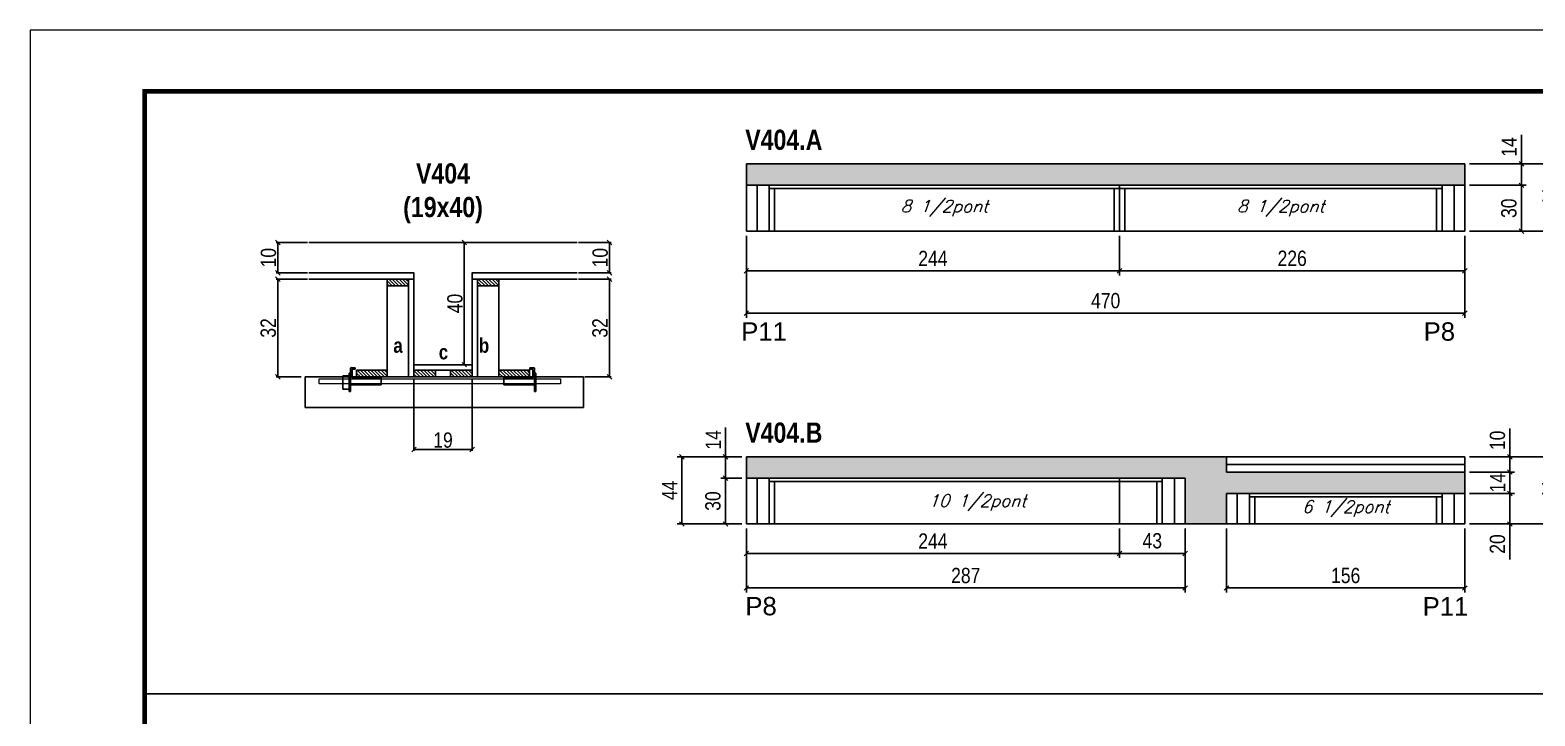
# Model space of a CAD drawing. Extents: x 3309 to 9590, y -2522 to 15424.
# Drawn here: x 4908 to 5892, y 11862 to 12311 of the extents above; entities that cross this region are included whole.
import ezdxf

# ---------------------------------------------------------------- set-up
doc = ezdxf.new("R2010")
doc.units = 0
doc.linetypes.add('DASHED', pattern=[0.75, 0.5, -0.25])
for name, color, linetype in [('5', 5, 'Continuous'), ('barrote', 251, 'Continuous'), ('COTA', 241, 'Continuous'), ('detalhes', 4, 'Continuous'), ('NOMENCLATURA', 7, 'Continuous'), ('Painéis', 200, 'Continuous'), ('presilha', 1, 'Continuous'), ('SARR_2.2x10', 60, 'Continuous'), ('SARR_2.2x7', 40, 'Continuous'), ('SARR_3.5x7', 81, 'Continuous'), ('texto', 7, 'Continuous')]:
    doc.layers.add(name, color=color, linetype=linetype)
for name, color, linetype, lineweight in [('CONCRETO', 251, 'Continuous', 25), ('Folhas', 255, 'Continuous', 9), ('SARRAFO DE PRESSAO', 251, 'DASHED', 9), ('SCO-___-LAJ', 2, 'Continuous', 0)]:
    doc.layers.add(name, color=color, linetype=linetype, lineweight=lineweight)
doc.styles.add('COTA TECNICA', font='techl___.ttf', dxfattribs={"height": 10})
doc.styles.add('COTA TECNICA 2X', font='techl___.ttf', dxfattribs={"height": 10})
doc.styles.add('Romans', font='romans.shx')
doc.styles.get("Standard").update_dxf_attribs({"font": 'arial.ttf'})
doc.styles.add('TECNICA', font='techb___.ttf', dxfattribs={"height": 10})
doc.dimstyles.new('PAINEL', dxfattribs={"dimtxt": 10, "dimasz": 3, "dimexe": 3, "dimexo": 3, "dimgap": 3, "dimtad": 1, "dimdec": 1, "dimzin": 12, "dimdsep": 46, "dimtxsty": 'COTA TECNICA', "dimblk1": 'OBLIQUE', "dimblk2": 'OBLIQUE', "dimsah": 1, "dimcen": 0.9, "dimclrd": 4, "dimclre": 4, "dimclrt": 240, "dimadec": 1, "dimazin": 3, "dimtfac": 1, "dimtdec": 1, "dimtmove": 0, "dimatfit": 3, "dimfxl": 1, "dimtolj": 1, "dimtzin": 12, "dimarcsym": 0})
doc.dimstyles.new('SECAO', dxfattribs={"dimscale": 0.333333, "dimtxt": 5, "dimasz": 9, "dimexe": 3, "dimexo": 3, "dimgap": 3, "dimtad": 1, "dimdec": 1, "dimlfac": 0.5, "dimzin": 12, "dimdsep": 46, "dimtxsty": 'COTA TECNICA 2X', "dimblk1": 'OBLIQUE', "dimblk2": 'OBLIQUE', "dimsah": 1, "dimcen": 0.9, "dimclrd": 4, "dimclre": 4, "dimclrt": 240, "dimadec": 1, "dimazin": 3, "dimtfac": 1, "dimtdec": 1, "dimtmove": 0, "dimatfit": 3, "dimfxl": 1, "dimtolj": 1, "dimtzin": 12, "dimarcsym": 0})
pattern_1 = [(135, (38394.4781, -111428.3292), (-1.122532015, -1.122532015), [])]

# ---------------------------------------------------------------- blocks, each defined once
blk = doc.blocks.new('9999999999')
at = {"layer": 'Folhas'}
blk.add_lwpolyline([(98138.98, 34190.21), (99623.98, 34190.21), (99623.98, 35240.21), (98138.98, 35240.21)], close=True, dxfattribs=at)
at = {"layer": 'Folhas', "color": 30, "const_width": 3}
blk.add_lwpolyline([(98213.98, 34230.21), (99583.98, 34230.21), (99583.98, 35200.21), (98213.98, 35200.21)], close=True, dxfattribs=at)
blk = doc.blocks.new('_Oblique')
at = {"color": 0, "linetype": 'ByBlock', "lineweight": -2}
blk.add_line((-0.5, -0.5), (0.5, 0.5), dxfattribs=at)
blk = doc.blocks.new('*D871')
at = {"layer": 'COTA', "color": 4, "lineweight": -2, "transparency": 16777216}
for p, q in [((5158.94, 12082.84), (5158.94, 12035.37)), ((5196.94, 12082.84), (5196.94, 12035.37)), ((5196.94, 12036.37), (5158.94, 12036.37))]:
    blk.add_line(p, q, dxfattribs=at)
at = {"layer": 'Defpoints', "color": 0, "transparency": 16777216}
for p in [(5158.94, 12083.84), (5196.94, 12083.84), (5158.94, 12036.37)]:
    blk.add_point(p, dxfattribs=at)
at = {"layer": 'COTA', "color": 4, "lineweight": -2, "transparency": 16777216, "xscale": 3, "yscale": 3, "zscale": 3, "rotation": 180}
blk.add_blockref('_Oblique', (5158.94, 12036.37), dxfattribs=at)
at = {"layer": 'COTA', "color": 4, "lineweight": -2, "transparency": 16777216, "xscale": 3, "yscale": 3, "zscale": 3}
blk.add_blockref('_Oblique', (5196.94, 12036.37), dxfattribs=at)
at = {"layer": 'COTA', "color": 240, "transparency": 16777216, "insert": (5177.94, 12042.46), "char_height": 10, "attachment_point": 5, "style": 'COTA TECNICA 2X'}
blk.add_mtext('\\A1;19', dxfattribs=at)
blk = doc.blocks.new('PRESILHA METÁLICA 1')
at = {"layer": 'presilha'}
for p, q in [((6, 15.5), (7.5, 15.5)), ((6, -2.5), (6, 15.5)), ((7.5, 10.6), (7.5, 19.9)), ((7.5, 15.5), (7.5, -2.5)), ((12, 21), (8.6, 21)), ((9, 11.6), (9, 18.9)), ((12, 19.5), (9.6, 19.5)), ((12, 21), (12, 19.5)), ((0, 13), (6, 13)), ((0, 13), (0, 0)), ((6, 0), (0, 0)), ((6, 13), (6, 0)), ((37.5, 4.1), (7.5, 4.1)), ((37.5, 11), (9.6, 11)), ((37.5, 11), (37.5, 4.1)), ((7.5, -2.5), (6, -2.5))]:
    blk.add_line(p, q, dxfattribs=at)
for centre, radius, start, end in [((8.6, 19.9), 1.14, 90, 180), ((9.6, 18.9), 0.57, 90, 180), ((9.6, 11.6), 0.57, 180, 270)]:
    blk.add_arc(centre, radius, start, end, dxfattribs=at)
blk = doc.blocks.new('PRESILHA METÁLICA 2')
at = {"layer": 'presilha'}
for p, q in [((-5.2, 23.5), (-5.2, 22)), ((-5.2, 23.5), (-1.9, 23.5)), ((-5.2, 22), (-2.8, 22)), ((-2.2, 14.1), (-2.2, 21.4)), ((0.8, 18), (-0.8, 18)), ((-0.8, 18), (-0.8, 0)), ((-0.8, 14.6), (-0.8, 22.4)), ((0.8, 0), (0.8, 18)), ((-30.8, 13.5), (-30.8, 6.6)), ((-30.8, 13.5), (-2.8, 13.5)), ((-30.8, 6.6), (-0.8, 6.6)), ((-0.8, 0), (0.8, 0))]:
    blk.add_line(p, q, dxfattribs=at)
for centre, radius, start, end in [((-2.8, 21.4), 0.57, 0, 90), ((-1.9, 22.4), 1.14, 0, 90), ((-2.8, 14.1), 0.57, 270, 0)]:
    blk.add_arc(centre, radius, start, end, dxfattribs=at)
blk = doc.blocks.new('*D872')
at = {"layer": 'COTA', "color": 4, "lineweight": -2, "transparency": 16777216}
for p, q in [((5089.24, 12147.84), (5068.89, 12147.84)), ((5069.89, 12147.84), (5069.89, 12083.84)), ((5085.13, 12083.84), (5068.89, 12083.84))]:
    blk.add_line(p, q, dxfattribs=at)
at = {"layer": 'Defpoints', "color": 0, "transparency": 16777216}
for p in [(5090.24, 12147.84), (5069.89, 12083.84), (5086.13, 12083.84)]:
    blk.add_point(p, dxfattribs=at)
at = {"layer": 'COTA', "color": 4, "lineweight": -2, "transparency": 16777216, "xscale": 3, "yscale": 3, "zscale": 3}
for p, rotation in [((5069.89, 12147.84), 90), ((5069.89, 12083.84), 270)]:
    blk.add_blockref('_Oblique', p, dxfattribs=dict(at, rotation=rotation))
at = {"layer": 'COTA', "color": 240, "transparency": 16777216, "insert": (5063.67, 12115.84), "char_height": 10, "attachment_point": 5, "rotation": 90, "style": 'COTA TECNICA 2X'}
blk.add_mtext('\\A1;32', dxfattribs=at)
blk = doc.blocks.new('*D873')
at = {"layer": 'COTA', "color": 4, "lineweight": -2, "transparency": 16777216}
for p, q in [((5266.64, 12147.84), (5287.86, 12147.84)), ((5286.86, 12147.84), (5286.86, 12083.84)), ((5270.75, 12083.84), (5287.86, 12083.84))]:
    blk.add_line(p, q, dxfattribs=at)
at = {"layer": 'Defpoints', "color": 0, "transparency": 16777216}
for p in [(5265.64, 12147.84), (5269.75, 12083.84), (5286.86, 12083.84)]:
    blk.add_point(p, dxfattribs=at)
at = {"layer": 'COTA', "color": 4, "lineweight": -2, "transparency": 16777216, "xscale": 3, "yscale": 3, "zscale": 3}
for p, rotation in [((5286.86, 12147.84), 90), ((5286.86, 12083.84), 270)]:
    blk.add_blockref('_Oblique', p, dxfattribs=dict(at, rotation=rotation))
at = {"layer": 'COTA', "color": 240, "transparency": 16777216, "insert": (5280.64, 12115.84), "char_height": 10, "attachment_point": 5, "rotation": 90, "style": 'COTA TECNICA 2X'}
blk.add_mtext('\\A1;32', dxfattribs=at)
blk = doc.blocks.new('*D874')
at = {"layer": 'COTA', "color": 4, "lineweight": -2, "transparency": 16777216}
for p, q in [((5195.94, 12171.84), (5190.87, 12171.84)), ((5191.87, 12091.84), (5191.87, 12171.84)), ((5195.94, 12091.84), (5190.87, 12091.84))]:
    blk.add_line(p, q, dxfattribs=at)
at = {"layer": 'Defpoints', "color": 0, "transparency": 16777216}
for p in [(5191.87, 12171.84), (5196.94, 12171.84), (5196.94, 12091.84)]:
    blk.add_point(p, dxfattribs=at)
at = {"layer": 'COTA', "color": 4, "lineweight": -2, "transparency": 16777216, "xscale": 3, "yscale": 3, "zscale": 3}
for p, rotation in [((5191.87, 12171.84), 90), ((5191.87, 12091.84), 270)]:
    blk.add_blockref('_Oblique', p, dxfattribs=dict(at, rotation=rotation))
at = {"layer": 'COTA', "color": 240, "transparency": 16777216, "insert": (5185.76, 12131.84), "char_height": 10, "attachment_point": 5, "rotation": 90, "style": 'COTA TECNICA 2X'}
blk.add_mtext('\\A1;40', dxfattribs=at)
blk = doc.blocks.new('*D875')
at = {"layer": 'COTA', "color": 4, "lineweight": -2, "transparency": 16777216}
for p, q in [((5266.64, 12171.84), (5287.86, 12171.84)), ((5286.86, 12151.84), (5286.86, 12171.84)), ((5266.64, 12151.84), (5287.86, 12151.84))]:
    blk.add_line(p, q, dxfattribs=at)
at = {"layer": 'Defpoints', "color": 0, "transparency": 16777216}
for p in [(5265.64, 12171.84), (5286.86, 12171.84), (5265.64, 12151.84)]:
    blk.add_point(p, dxfattribs=at)
at = {"layer": 'COTA', "color": 4, "lineweight": -2, "transparency": 16777216, "xscale": 3, "yscale": 3, "zscale": 3}
for p, rotation in [((5286.86, 12171.84), 90), ((5286.86, 12151.84), 270)]:
    blk.add_blockref('_Oblique', p, dxfattribs=dict(at, rotation=rotation))
at = {"layer": 'COTA', "color": 240, "transparency": 16777216, "insert": (5280.76, 12161.84), "char_height": 10, "attachment_point": 5, "rotation": 90, "style": 'COTA TECNICA 2X'}
blk.add_mtext('\\A1;10', dxfattribs=at)
blk = doc.blocks.new('*D876')
at = {"layer": 'COTA', "color": 4, "lineweight": -2, "transparency": 16777216}
for p, q in [((5089.24, 12171.84), (5068.89, 12171.84)), ((5069.89, 12151.84), (5069.89, 12171.84)), ((5089.24, 12151.84), (5068.89, 12151.84))]:
    blk.add_line(p, q, dxfattribs=at)
at = {"layer": 'Defpoints', "color": 0, "transparency": 16777216}
for p in [(5069.89, 12171.84), (5090.24, 12171.84), (5090.24, 12151.84)]:
    blk.add_point(p, dxfattribs=at)
at = {"layer": 'COTA', "color": 4, "lineweight": -2, "transparency": 16777216, "xscale": 3, "yscale": 3, "zscale": 3}
for p, rotation in [((5069.89, 12171.84), 90), ((5069.89, 12151.84), 270)]:
    blk.add_blockref('_Oblique', p, dxfattribs=dict(at, rotation=rotation))
at = {"layer": 'COTA', "color": 240, "transparency": 16777216, "insert": (5063.79, 12161.84), "char_height": 10, "attachment_point": 5, "rotation": 90, "style": 'COTA TECNICA 2X'}
blk.add_mtext('\\A1;10', dxfattribs=at)
blk = doc.blocks.new('*D877')
at = {"layer": 'COTA', "color": 4, "linetype": 'ByBlock', "lineweight": -2, "transparency": 16777216}
for p, q in [((5620.35, 12176.18), (5620.35, 12150.26)), ((5846.35, 12176.18), (5846.35, 12150.26)), ((5846.35, 12153.26), (5620.35, 12153.26))]:
    blk.add_line(p, q, dxfattribs=at)
at = {"layer": 'Defpoints', "color": 0, "linetype": 'ByBlock', "transparency": 16777216}
for p in [(5620.35, 12179.18), (5846.35, 12179.18), (5620.35, 12153.26)]:
    blk.add_point(p, dxfattribs=at)
at = {"layer": 'COTA', "color": 4, "linetype": 'ByBlock', "lineweight": -2, "transparency": 16777216, "xscale": 3, "yscale": 3, "zscale": 3, "rotation": 180}
blk.add_blockref('_Oblique', (5620.35, 12153.26), dxfattribs=at)
at = {"layer": 'COTA', "color": 4, "linetype": 'ByBlock', "lineweight": -2, "transparency": 16777216, "xscale": 3, "yscale": 3, "zscale": 3}
blk.add_blockref('_Oblique', (5846.35, 12153.26), dxfattribs=at)
at = {"layer": 'COTA', "color": 240, "linetype": 'ByBlock', "transparency": 16777216, "insert": (5733.35, 12161.37), "char_height": 10, "attachment_point": 5, "style": 'COTA TECNICA'}
blk.add_mtext('\\A1;226', dxfattribs=at)
blk = doc.blocks.new('*D878')
at = {"layer": 'COTA', "color": 4, "linetype": 'ByBlock', "lineweight": -2, "transparency": 16777216}
for p, q in [((5376.35, 12176.18), (5376.35, 12150.26)), ((5620.35, 12176.18), (5620.35, 12150.26)), ((5620.35, 12153.26), (5376.35, 12153.26))]:
    blk.add_line(p, q, dxfattribs=at)
at = {"layer": 'Defpoints', "color": 0, "linetype": 'ByBlock', "transparency": 16777216}
for p in [(5376.35, 12179.18), (5620.35, 12179.18), (5376.35, 12153.26)]:
    blk.add_point(p, dxfattribs=at)
at = {"layer": 'COTA', "color": 4, "linetype": 'ByBlock', "lineweight": -2, "transparency": 16777216, "xscale": 3, "yscale": 3, "zscale": 3, "rotation": 180}
blk.add_blockref('_Oblique', (5376.35, 12153.26), dxfattribs=at)
at = {"layer": 'COTA', "color": 4, "linetype": 'ByBlock', "lineweight": -2, "transparency": 16777216, "xscale": 3, "yscale": 3, "zscale": 3}
blk.add_blockref('_Oblique', (5620.35, 12153.26), dxfattribs=at)
at = {"layer": 'COTA', "color": 240, "linetype": 'ByBlock', "transparency": 16777216, "insert": (5498.35, 12161.34), "char_height": 10, "attachment_point": 5, "style": 'COTA TECNICA'}
blk.add_mtext('\\A1;244', dxfattribs=at)
blk = doc.blocks.new('*D880')
at = {"layer": 'COTA', "color": 4, "linetype": 'ByBlock', "lineweight": -2, "transparency": 16777216}
for p, q in [((5376.35, 12176.18), (5376.35, 12122.55)), ((5846.35, 12176.18), (5846.35, 12122.55)), ((5846.35, 12125.55), (5376.35, 12125.55))]:
    blk.add_line(p, q, dxfattribs=at)
at = {"layer": 'Defpoints', "color": 0, "linetype": 'ByBlock', "transparency": 16777216}
for p in [(5376.35, 12179.18), (5846.35, 12179.18), (5376.35, 12125.55)]:
    blk.add_point(p, dxfattribs=at)
at = {"layer": 'COTA', "color": 4, "linetype": 'ByBlock', "lineweight": -2, "transparency": 16777216, "xscale": 3, "yscale": 3, "zscale": 3, "rotation": 180}
blk.add_blockref('_Oblique', (5376.35, 12125.55), dxfattribs=at)
at = {"layer": 'COTA', "color": 4, "linetype": 'ByBlock', "lineweight": -2, "transparency": 16777216, "xscale": 3, "yscale": 3, "zscale": 3}
blk.add_blockref('_Oblique', (5846.35, 12125.55), dxfattribs=at)
at = {"layer": 'COTA', "color": 240, "linetype": 'ByBlock', "transparency": 16777216, "insert": (5611.35, 12133.66), "char_height": 10, "attachment_point": 5, "style": 'COTA TECNICA'}
blk.add_mtext('\\A1;470', dxfattribs=at)
blk = doc.blocks.new('*D881')
at = {"layer": 'COTA', "color": 4, "lineweight": -2, "transparency": 16777216}
for p, q in [((5849.35, 12209.18), (5886.34, 12209.18)), ((5883.34, 12209.18), (5883.34, 12179.18)), ((5849.35, 12179.18), (5886.34, 12179.18))]:
    blk.add_line(p, q, dxfattribs=at)
at = {"layer": 'Defpoints', "color": 0, "transparency": 16777216}
for p in [(5846.35, 12209.18, 0), (5846.35, 12179.18, 0), (5883.34, 12179.18)]:
    blk.add_point(p, dxfattribs=at)
at = {"layer": 'COTA', "color": 4, "lineweight": -2, "transparency": 16777216, "xscale": 3, "yscale": 3, "zscale": 3}
for p, rotation in [((5883.34, 12209.18), 90), ((5883.34, 12179.18), 270)]:
    blk.add_blockref('_Oblique', p, dxfattribs=dict(at, rotation=rotation))
at = {"layer": 'COTA', "color": 240, "transparency": 16777216, "insert": (5875.12, 12194.18), "char_height": 10, "attachment_point": 5, "rotation": 90, "style": 'COTA TECNICA'}
blk.add_mtext('\\A1;30', dxfattribs=at)
blk = doc.blocks.new('*D882')
at = {"layer": 'COTA', "color": 4, "lineweight": -2, "transparency": 16777216}
for p, q in [((5883.34, 12223.18), (5883.34, 12242.3)), ((5849.35, 12223.18), (5886.34, 12223.18)), ((5883.34, 12209.18), (5883.34, 12223.18)), ((5849.35, 12209.18), (5886.34, 12209.18))]:
    blk.add_line(p, q, dxfattribs=at)
at = {"layer": 'Defpoints', "color": 0, "transparency": 16777216}
for p in [(5846.35, 12223.18, 0), (5883.34, 12223.18), (5846.35, 12209.18, 0)]:
    blk.add_point(p, dxfattribs=at)
at = {"layer": 'COTA', "color": 4, "lineweight": -2, "transparency": 16777216, "xscale": 3, "yscale": 3, "zscale": 3}
for p, rotation in [((5883.34, 12223.18), 90), ((5883.34, 12209.18), 270)]:
    blk.add_blockref('_Oblique', p, dxfattribs=dict(at, rotation=rotation))
at = {"layer": 'COTA', "color": 240, "transparency": 16777216, "insert": (5875.27, 12234.24), "char_height": 10, "attachment_point": 5, "rotation": 90, "style": 'COTA TECNICA'}
blk.add_mtext('\\A1;14', dxfattribs=at)
blk = doc.blocks.new('*D879')
at = {"layer": 'COTA', "color": 4, "lineweight": -2, "transparency": 16777216}
for p, q in [((5849.35, 12223.18), (5913.02, 12223.18)), ((5910.02, 12179.18), (5910.02, 12223.18)), ((5849.35, 12179.18), (5913.02, 12179.18))]:
    blk.add_line(p, q, dxfattribs=at)
at = {"layer": 'Defpoints', "color": 0, "transparency": 16777216}
for p in [(5846.35, 12223.18, 0), (5910.02, 12223.18), (5846.35, 12179.18, 0)]:
    blk.add_point(p, dxfattribs=at)
at = {"layer": 'COTA', "color": 4, "lineweight": -2, "transparency": 16777216, "xscale": 3, "yscale": 3, "zscale": 3}
for p, rotation in [((5910.02, 12223.18), 90), ((5910.02, 12179.18), 270)]:
    blk.add_blockref('_Oblique', p, dxfattribs=dict(at, rotation=rotation))
at = {"layer": 'COTA', "color": 240, "transparency": 16777216, "insert": (5901.94, 12201.18), "char_height": 10, "attachment_point": 5, "rotation": 90, "style": 'COTA TECNICA'}
blk.add_mtext('\\A1;44', dxfattribs=at)
blk = doc.blocks.new('*D883')
at = {"layer": 'COTA', "color": 4, "linetype": 'ByBlock', "lineweight": -2, "transparency": 16777216}
for p, q in [((5620.35, 11984.62), (5620.35, 11965.39)), ((5663.35, 11984.62), (5663.35, 11965.39)), ((5620.35, 11968.39), (5663.35, 11968.39))]:
    blk.add_line(p, q, dxfattribs=at)
at = {"layer": 'Defpoints', "color": 0, "linetype": 'ByBlock', "transparency": 16777216}
for p in [(5620.35, 11987.62), (5663.35, 11987.62), (5663.35, 11968.39)]:
    blk.add_point(p, dxfattribs=at)
at = {"layer": 'COTA', "color": 4, "linetype": 'ByBlock', "lineweight": -2, "transparency": 16777216, "xscale": 3, "yscale": 3, "zscale": 3, "rotation": 180}
blk.add_blockref('_Oblique', (5620.35, 11968.39), dxfattribs=at)
at = {"layer": 'COTA', "color": 4, "linetype": 'ByBlock', "lineweight": -2, "transparency": 16777216, "xscale": 3, "yscale": 3, "zscale": 3}
blk.add_blockref('_Oblique', (5663.35, 11968.39), dxfattribs=at)
at = {"layer": 'COTA', "color": 240, "linetype": 'ByBlock', "transparency": 16777216, "insert": (5641.85, 11976.61), "char_height": 10, "attachment_point": 5, "style": 'COTA TECNICA'}
blk.add_mtext('\\A1;43', dxfattribs=at)
blk = doc.blocks.new('*D884')
at = {"layer": 'COTA', "color": 4, "linetype": 'ByBlock', "lineweight": -2, "transparency": 16777216}
for p, q in [((5690.35, 11984.62), (5690.35, 11942.77)), ((5846.35, 11984.62), (5846.35, 11942.77)), ((5690.35, 11945.77), (5846.35, 11945.77))]:
    blk.add_line(p, q, dxfattribs=at)
at = {"layer": 'Defpoints', "color": 0, "linetype": 'ByBlock', "transparency": 16777216}
for p in [(5690.35, 11987.62), (5846.35, 11987.62), (5846.35, 11945.77)]:
    blk.add_point(p, dxfattribs=at)
at = {"layer": 'COTA', "color": 4, "linetype": 'ByBlock', "lineweight": -2, "transparency": 16777216, "xscale": 3, "yscale": 3, "zscale": 3, "rotation": 180}
blk.add_blockref('_Oblique', (5690.35, 11945.77), dxfattribs=at)
at = {"layer": 'COTA', "color": 4, "linetype": 'ByBlock', "lineweight": -2, "transparency": 16777216, "xscale": 3, "yscale": 3, "zscale": 3}
blk.add_blockref('_Oblique', (5846.35, 11945.77), dxfattribs=at)
at = {"layer": 'COTA', "color": 240, "linetype": 'ByBlock', "transparency": 16777216, "insert": (5768.35, 11953.88), "char_height": 10, "attachment_point": 5, "style": 'COTA TECNICA'}
blk.add_mtext('\\A1;156', dxfattribs=at)
blk = doc.blocks.new('*D888')
at = {"layer": 'COTA', "color": 4, "lineweight": -2, "transparency": 16777216}
for p, q in [((5376.35, 11984.62), (5376.35, 11965.39)), ((5620.35, 11984.62), (5620.35, 11965.39)), ((5620.35, 11968.39), (5376.35, 11968.39))]:
    blk.add_line(p, q, dxfattribs=at)
at = {"layer": 'Defpoints', "color": 0, "transparency": 16777216}
for p in [(5376.35, 11987.62, 0), (5620.35, 11987.62, 0), (5376.35, 11968.39)]:
    blk.add_point(p, dxfattribs=at)
at = {"layer": 'COTA', "color": 4, "lineweight": -2, "transparency": 16777216, "xscale": 3, "yscale": 3, "zscale": 3, "rotation": 180}
blk.add_blockref('_Oblique', (5376.35, 11968.39), dxfattribs=at)
at = {"layer": 'COTA', "color": 4, "lineweight": -2, "transparency": 16777216, "xscale": 3, "yscale": 3, "zscale": 3}
blk.add_blockref('_Oblique', (5620.35, 11968.39), dxfattribs=at)
at = {"layer": 'COTA', "color": 240, "transparency": 16777216, "insert": (5498.35, 11976.46), "char_height": 10, "attachment_point": 5, "style": 'COTA TECNICA'}
blk.add_mtext('\\A1;244', dxfattribs=at)
blk = doc.blocks.new('*D885')
at = {"layer": 'COTA', "color": 4, "lineweight": -2, "transparency": 16777216}
for p, q in [((5373.35, 12017.62), (5359.75, 12017.62)), ((5362.75, 12017.62), (5362.75, 11987.62)), ((5373.35, 11987.62), (5359.75, 11987.62))]:
    blk.add_line(p, q, dxfattribs=at)
at = {"layer": 'Defpoints', "color": 0, "transparency": 16777216}
for p in [(5376.35, 12017.62, 0), (5362.75, 11987.62), (5376.35, 11987.62, 0)]:
    blk.add_point(p, dxfattribs=at)
at = {"layer": 'COTA', "color": 4, "lineweight": -2, "transparency": 16777216, "xscale": 3, "yscale": 3, "zscale": 3}
for p, rotation in [((5362.75, 12017.62), 90), ((5362.75, 11987.62), 270)]:
    blk.add_blockref('_Oblique', p, dxfattribs=dict(at, rotation=rotation))
at = {"layer": 'COTA', "color": 240, "transparency": 16777216, "insert": (5354.53, 12002.62), "char_height": 10, "attachment_point": 5, "rotation": 90, "style": 'COTA TECNICA'}
blk.add_mtext('\\A1;30', dxfattribs=at)
blk = doc.blocks.new('*D886')
at = {"layer": 'COTA', "color": 4, "lineweight": -2, "transparency": 16777216}
for p, q in [((5362.75, 12031.62), (5362.75, 12050.74)), ((5373.35, 12031.62), (5359.75, 12031.62)), ((5362.75, 12017.62), (5362.75, 12031.62)), ((5373.35, 12017.62), (5359.75, 12017.62))]:
    blk.add_line(p, q, dxfattribs=at)
at = {"layer": 'Defpoints', "color": 0, "transparency": 16777216}
for p in [(5362.75, 12031.62), (5376.35, 12031.62, 0), (5376.35, 12017.62, 0)]:
    blk.add_point(p, dxfattribs=at)
at = {"layer": 'COTA', "color": 4, "lineweight": -2, "transparency": 16777216, "xscale": 3, "yscale": 3, "zscale": 3}
for p, rotation in [((5362.75, 12031.62), 90), ((5362.75, 12017.62), 270)]:
    blk.add_blockref('_Oblique', p, dxfattribs=dict(at, rotation=rotation))
at = {"layer": 'COTA', "color": 240, "transparency": 16777216, "insert": (5354.68, 12042.68), "char_height": 10, "attachment_point": 5, "rotation": 90, "style": 'COTA TECNICA'}
blk.add_mtext('\\A1;14', dxfattribs=at)
blk = doc.blocks.new('*D887')
at = {"layer": 'COTA', "color": 4, "lineweight": -2, "transparency": 16777216}
for p, q in [((5373.35, 12031.62), (5331.17, 12031.62)), ((5334.17, 11987.62), (5334.17, 12031.62)), ((5373.35, 11987.62), (5331.17, 11987.62))]:
    blk.add_line(p, q, dxfattribs=at)
at = {"layer": 'Defpoints', "color": 0, "transparency": 16777216}
for p in [(5334.17, 12031.62), (5376.35, 12031.62, 0), (5376.35, 11987.62, 0)]:
    blk.add_point(p, dxfattribs=at)
at = {"layer": 'COTA', "color": 4, "lineweight": -2, "transparency": 16777216, "xscale": 3, "yscale": 3, "zscale": 3}
for p, rotation in [((5334.17, 12031.62), 90), ((5334.17, 11987.62), 270)]:
    blk.add_blockref('_Oblique', p, dxfattribs=dict(at, rotation=rotation))
at = {"layer": 'COTA', "color": 240, "transparency": 16777216, "insert": (5326.1, 12009.62), "char_height": 10, "attachment_point": 5, "rotation": 90, "style": 'COTA TECNICA'}
blk.add_mtext('\\A1;44', dxfattribs=at)
blk = doc.blocks.new('*D889')
at = {"layer": 'COTA', "color": 4, "lineweight": -2, "transparency": 16777216}
for p, q in [((5376.35, 11984.62), (5376.35, 11942.77)), ((5663.35, 11984.62), (5663.35, 11942.77)), ((5663.35, 11945.77), (5376.35, 11945.77))]:
    blk.add_line(p, q, dxfattribs=at)
at = {"layer": 'Defpoints', "color": 0, "transparency": 16777216}
for p in [(5376.35, 11987.62, 0), (5663.35, 11987.62, 0), (5376.35, 11945.77)]:
    blk.add_point(p, dxfattribs=at)
at = {"layer": 'COTA', "color": 4, "lineweight": -2, "transparency": 16777216, "xscale": 3, "yscale": 3, "zscale": 3, "rotation": 180}
blk.add_blockref('_Oblique', (5376.35, 11945.77), dxfattribs=at)
at = {"layer": 'COTA', "color": 4, "lineweight": -2, "transparency": 16777216, "xscale": 3, "yscale": 3, "zscale": 3}
blk.add_blockref('_Oblique', (5663.35, 11945.77), dxfattribs=at)
at = {"layer": 'COTA', "color": 240, "transparency": 16777216, "insert": (5519.85, 11953.87), "char_height": 10, "attachment_point": 5, "style": 'COTA TECNICA'}
blk.add_mtext('\\A1;287', dxfattribs=at)
blk = doc.blocks.new('*D892')
at = {"layer": 'COTA', "color": 4, "lineweight": -2, "transparency": 16777216}
for p, q in [((5849.35, 12007.62), (5878.73, 12007.62)), ((5875.73, 12007.62), (5875.73, 11987.62)), ((5849.35, 11987.62), (5878.73, 11987.62)), ((5875.73, 11987.62), (5875.73, 11964.41))]:
    blk.add_line(p, q, dxfattribs=at)
at = {"layer": 'Defpoints', "color": 0, "transparency": 16777216}
for p in [(5846.35, 12007.62, 0), (5846.35, 11987.62, 0), (5875.73, 11987.62)]:
    blk.add_point(p, dxfattribs=at)
at = {"layer": 'COTA', "color": 4, "lineweight": -2, "transparency": 16777216, "xscale": 3, "yscale": 3, "zscale": 3}
for p, rotation in [((5875.73, 12007.62), 90), ((5875.73, 11987.62), 270)]:
    blk.add_blockref('_Oblique', p, dxfattribs=dict(at, rotation=rotation))
at = {"layer": 'COTA', "color": 240, "transparency": 16777216, "insert": (5867.63, 11974.52), "char_height": 10, "attachment_point": 5, "rotation": 90, "style": 'COTA TECNICA'}
blk.add_mtext('\\A1;20', dxfattribs=at)
blk = doc.blocks.new('*D890')
at = {"layer": 'COTA', "color": 4, "lineweight": -2, "transparency": 16777216}
for p, q in [((5849.35, 12021.62), (5878.73, 12021.62)), ((5875.73, 12007.62), (5875.73, 12021.62)), ((5849.35, 12007.62), (5878.73, 12007.62))]:
    blk.add_line(p, q, dxfattribs=at)
at = {"layer": 'Defpoints', "color": 0, "transparency": 16777216}
for p in [(5846.35, 12021.62, 0), (5875.73, 12021.62), (5846.35, 12007.62, 0)]:
    blk.add_point(p, dxfattribs=at)
at = {"layer": 'COTA', "color": 4, "lineweight": -2, "transparency": 16777216, "xscale": 3, "yscale": 3, "zscale": 3}
for p, rotation in [((5875.73, 12021.62), 90), ((5875.73, 12007.62), 270)]:
    blk.add_blockref('_Oblique', p, dxfattribs=dict(at, rotation=rotation))
at = {"layer": 'COTA', "color": 240, "transparency": 16777216, "insert": (5867.66, 12014.62), "char_height": 10, "attachment_point": 5, "rotation": 90, "style": 'COTA TECNICA'}
blk.add_mtext('\\A1;14', dxfattribs=at)
blk = doc.blocks.new('*D891')
at = {"layer": 'COTA', "color": 4, "lineweight": -2, "transparency": 16777216}
for p, q in [((5875.73, 12031.62), (5875.73, 12050.05)), ((5849.35, 12031.62), (5878.73, 12031.62)), ((5875.73, 12021.62), (5875.73, 12031.62)), ((5849.35, 12021.62), (5878.73, 12021.62))]:
    blk.add_line(p, q, dxfattribs=at)
at = {"layer": 'Defpoints', "color": 0, "transparency": 16777216}
for p in [(5846.35, 12031.62, 0), (5875.73, 12031.62), (5846.35, 12021.62, 0)]:
    blk.add_point(p, dxfattribs=at)
at = {"layer": 'COTA', "color": 4, "lineweight": -2, "transparency": 16777216, "xscale": 3, "yscale": 3, "zscale": 3}
for p, rotation in [((5875.73, 12031.62), 90), ((5875.73, 12021.62), 270)]:
    blk.add_blockref('_Oblique', p, dxfattribs=dict(at, rotation=rotation))
at = {"layer": 'COTA', "color": 240, "transparency": 16777216, "insert": (5867.63, 12042.34), "char_height": 10, "attachment_point": 5, "rotation": 90, "style": 'COTA TECNICA'}
blk.add_mtext('\\A1;10', dxfattribs=at)
blk = doc.blocks.new('*D893')
at = {"layer": 'COTA', "color": 4, "lineweight": -2, "transparency": 16777216}
for p, q in [((5849.35, 12031.62), (5912.92, 12031.62)), ((5909.92, 11987.62), (5909.92, 12031.62)), ((5849.35, 11987.62), (5912.92, 11987.62))]:
    blk.add_line(p, q, dxfattribs=at)
at = {"layer": 'Defpoints', "color": 0, "transparency": 16777216}
for p in [(5846.35, 12031.62, 0), (5909.92, 12031.62), (5846.35, 11987.62, 0)]:
    blk.add_point(p, dxfattribs=at)
at = {"layer": 'COTA', "color": 4, "lineweight": -2, "transparency": 16777216, "xscale": 3, "yscale": 3, "zscale": 3}
for p, rotation in [((5909.92, 12031.62), 90), ((5909.92, 11987.62), 270)]:
    blk.add_blockref('_Oblique', p, dxfattribs=dict(at, rotation=rotation))
at = {"layer": 'COTA', "color": 240, "transparency": 16777216, "insert": (5901.84, 12009.62), "char_height": 10, "attachment_point": 5, "rotation": 90, "style": 'COTA TECNICA'}
blk.add_mtext('\\A1;44', dxfattribs=at)

msp = doc.modelspace()

# ---------------------------------------------------------------- hatches: boundary and pattern name
at = {"layer": 'COTA'}
h = msp.add_hatch(dxfattribs=at)
h.set_pattern_fill('AR-CONC', color=256, scale=0.03)
h.paths.add_polyline_path([(5376.35, 12223.18), (5376.35, 12209.18), (5846.35, 12209.18), (5846.35, 12223.18)])
h = msp.add_hatch(dxfattribs=at)
h.set_pattern_fill('AR-CONC', color=256, scale=0.03)
h.set_pattern_definition([(50, (0, 47.628), (5.46554, -0.4781726), [0.5715, -6.2865]), (355, (0, 47.628), (-1.0573026, 5.7317054), [0.4572, -5.0292175]), (100.451445, (0.4555, 47.588), (4.4082374, 5.2535326), [0.4857003, -5.3427073]), (46.1842, (0, 49.152), (8.1323712, -1.26127), [0.85725, -9.42975]), (96.63556, (0.678, 49.047), (7.122124, 7.4227837), [0.7285507, -8.014068]), (351.18415, (0, 49.152), (7.122124, 7.422784), [0.685799, -7.543792]), (21, (0.762, 48.771), (4.5484317, -3.067956), [0.5715, -6.2865]), (326, (0.762, 48.771), (1.8540609, 5.525639), [0.4572, -5.0292]), (71.451445, (1.141, 48.515), (6.4024926, 2.457683), [0.4857003, -5.3426981]), (37.5, (0, 47.6279), (0.0926581, 2.53665117), [0, -4.96824, 0, -5.1054, 0, -5.04825]), (7.5, (0, 47.628), (2.0045899, 3.00541724), [0, -2.91084, 0, -4.85394, 0, -1.92405]), (327.5, (-1.6993, 47.6279), (4.06771786, -0.17186232), [0, -1.905, 0, -5.9436, 0, -7.8867]), (317.5, (-2.4613, 47.628), (4.4438754, 0.7627947), [0, -2.4765, 0, -3.94716, 0, -5.6007])])
h.paths.add_polyline_path([(5690.35, 12007.62), (5846.35, 12007.62), (5846.35, 12021.62), (5690.35, 12021.62), (5690.35, 12031.62), (5376.35, 12031.62), (5376.35, 12017.62), (5663.35, 12017.62), (5663.35, 11987.62), (5690.35, 11987.62)])
at = {"layer": 'SARR_2.2x10'}
h = msp.add_hatch(dxfattribs=at)
h.set_pattern_fill('ANSI31', color=256, scale=0.5, angle=90)
h.set_pattern_definition([(135, (38314.8781, -111428.3292), (-1.122532015, -1.122532015), [])])
h.paths.add_polyline_path([(5121.34, 12088.24), (5121.34, 12083.84), (5141.34, 12083.84), (5141.34, 12088.24)])
h = msp.add_hatch(dxfattribs=at)
h.set_pattern_fill('ANSI31', color=256, scale=0.5, angle=90)
h.set_pattern_definition([(135, (38408.0781, -111428.3292), (-1.122532015, -1.122532015), [])])
h.paths.add_polyline_path([(5214.54, 12088.24), (5214.54, 12083.84), (5234.54, 12083.84), (5234.54, 12088.24)])
at = {"layer": 'SARR_2.2x7'}
h = msp.add_hatch(dxfattribs=at)
h.set_pattern_fill('ANSI31', color=256, scale=0.5, angle=90)
h.set_pattern_definition([(135, (38328.8781, -111368.7292), (-1.122532015, -1.122532015), [])])
h.paths.add_polyline_path([(5155.34, 12147.84), (5155.34, 12143.44), (5141.34, 12143.44), (5141.34, 12147.84)])
h = msp.add_hatch(dxfattribs=at)
h.set_pattern_fill('ANSI31', color=256, scale=0.5, angle=90)
h.set_pattern_definition([(135, (38308.8781, -111368.7292), (-1.122532015, -1.122532015), [])])
h.paths.add_polyline_path([(5200.54, 12147.84), (5200.54, 12143.44), (5214.54, 12143.44), (5214.54, 12147.84)])
h = msp.add_hatch(dxfattribs=at)
h.set_pattern_fill('ANSI31', color=256, scale=0.5, angle=90)
h.set_pattern_definition(pattern_1)
h.paths.add_polyline_path([(5172.94, 12083.84), (5172.94, 12088.24), (5158.94, 12088.24), (5158.94, 12083.84)])
h = msp.add_hatch(dxfattribs=at)
h.set_pattern_fill('ANSI31', color=256, scale=0.5, angle=90)
h.set_pattern_definition(pattern_1)
h.paths.add_polyline_path([(5182.94, 12088.24), (5182.94, 12083.84), (5196.94, 12083.84), (5196.94, 12088.24)])

# ---------------------------------------------------------------- linework, layer by layer
at = {"layer": 'barrote'}
msp.add_lwpolyline([(5087.88, 12063.84), (5269.8, 12063.84), (5269.8, 12083.84), (5087.88, 12083.84)], close=True, dxfattribs=at)
at = {"layer": 'CONCRETO', "linetype": 'Continuous'}
msp.add_line((5265.64, 12171.84), (5090.24, 12171.84), dxfattribs=at)
at = {"layer": 'COTA'}
for p, q in [((5846.35, 12223.18, 0), (5376.35, 12223.18, 0)), ((5376.35, 12223.18, 0), (5376.35, 12209.18, 0)), ((5846.35, 12223.18, 0), (5846.35, 12209.18, 0)), ((5690.35, 12031.62, 0), (5376.35, 12031.62, 0)), ((5376.35, 12031.62, 0), (5376.35, 12017.62, 0)), ((5846.35, 12007.62, 0), (5846.35, 12021.62, 0)), ((5690.35, 11987.62, 0), (5663.35, 11987.62, 0)), ((4982.87, 11876.53), (6352.87, 11876.53))]:
    msp.add_line(p, q, dxfattribs=at)
at = {"layer": 'detalhes', "color": 250}
msp.add_line((5087.88, 12063.84), (5087.88, 12083.84), dxfattribs=at)
at = {"layer": 'Painéis', "linetype": 'ByBlock'}
for p, q in [((5846.35, 12209.18, 0), (5376.35, 12209.18, 0)), ((5376.35, 12179.18, 0), (5376.35, 12209.18, 0)), ((5620.35, 12179.18, 0), (5620.35, 12209.18, 0)), ((5846.35, 12179.18, 0), (5846.35, 12209.18, 0)), ((5846.35, 12179.18, 0), (5376.35, 12179.18, 0)), ((5690.35, 12031.62, 0), (5690.35, 12021.62, 0)), ((5846.35, 12031.62, 0), (5690.35, 12031.62, 0)), ((5846.35, 12021.62, 0), (5846.35, 12031.62, 0)), ((5376.35, 12017.62, 0), (5663.35, 12017.62, 0)), ((5376.35, 11987.62, 0), (5376.35, 12017.62, 0)), ((5620.35, 11987.62, 0), (5620.35, 12017.62, 0)), ((5663.35, 11987.62, 0), (5663.35, 12017.62, 0)), ((5690.35, 12021.62, 0), (5846.35, 12021.62, 0)), ((5690.35, 12007.62, 0), (5846.35, 12007.62, 0)), ((5690.35, 11987.62, 0), (5690.35, 12007.62, 0)), ((5846.35, 11987.62, 0), (5846.35, 12007.62, 0)), ((5376.35, 11987.62, 0), (5663.35, 11987.62, 0)), ((5690.35, 11987.62, 0), (5846.35, 11987.62, 0))]:
    msp.add_line(p, q, dxfattribs=at)
at = {"layer": 'Painéis', "linetype": 'Continuous', "elevation": 0}
for points in [[(5090.24, 12147.84), (5158.94, 12147.84), (5158.94, 12151.84), (5090.24, 12151.84)], [(5265.64, 12147.84), (5196.94, 12147.84), (5196.94, 12151.84), (5265.64, 12151.84)]]:
    msp.add_lwpolyline(points, dxfattribs=at)
at = {"layer": 'Painéis', "linetype": 'Continuous'}
for points in [[(5155.34, 12083.84), (5155.34, 12147.84), (5158.94, 12147.84), (5158.94, 12083.84)], [(5200.54, 12083.84), (5200.54, 12147.84), (5196.94, 12147.84), (5196.94, 12083.84)], [(5196.94, 12091.84), (5158.94, 12091.84), (5158.94, 12088.24), (5196.94, 12088.24)]]:
    msp.add_lwpolyline(points, close=True, dxfattribs=at)
at = {"layer": 'SARR_2.2x10'}
msp.add_line((5846.35, 12026.62, 0), (5690.35, 12026.62, 0), dxfattribs=at)
for points in [[(5121.34, 12088.24), (5141.34, 12088.24), (5141.34, 12083.84), (5121.34, 12083.84)], [(5214.54, 12088.24), (5234.54, 12088.24), (5234.54, 12083.84), (5214.54, 12083.84)]]:
    msp.add_lwpolyline(points, close=True, dxfattribs=at)
at = {"layer": 'SARR_2.2x7', "linetype": 'Continuous'}
for p, q in [((5383.35, 12179.18, 0), (5383.35, 12209.18, 0)), ((5620.35, 12206.98, 0), (5391.35, 12206.98, 0)), ((5831.35, 12206.98, 0), (5620.35, 12206.98, 0)), ((5839.35, 12179.18, 0), (5839.35, 12209.18, 0)), ((5383.35, 11987.62, 0), (5383.35, 12017.62, 0)), ((5656.35, 11987.62, 0), (5656.35, 12017.62, 0)), ((5391.35, 12015.42, 0), (5648.35, 12015.42, 0)), ((5697.35, 11987.62, 0), (5697.35, 12007.62, 0)), ((5705.35, 12005.42, 0), (5831.35, 12005.42, 0)), ((5839.35, 11987.62, 0), (5839.35, 12007.62, 0))]:
    msp.add_line(p, q, dxfattribs=at)
at = {"layer": 'SARR_2.2x7', "elevation": 0}
for points in [[(5141.34, 12147.84), (5155.34, 12147.84), (5155.34, 12143.44), (5141.34, 12143.44)], [(5214.54, 12147.84), (5200.54, 12147.84), (5200.54, 12143.44), (5214.54, 12143.44)]]:
    msp.add_lwpolyline(points, close=True, dxfattribs=at)
at = {"layer": 'SARR_2.2x7'}
for points in [[(5158.94, 12088.24), (5172.94, 12088.24), (5172.94, 12083.84), (5158.94, 12083.84)], [(5196.94, 12088.24), (5182.94, 12088.24), (5182.94, 12083.84), (5196.94, 12083.84)]]:
    msp.add_lwpolyline(points, close=True, dxfattribs=at)
at = {"layer": 'SARR_3.5x7'}
for p, q in [((5391.35, 12209.18, 0), (5391.35, 12179.18, 0)), ((5394.85, 12206.98, 0), (5394.85, 12179.18, 0)), ((5616.85, 12206.98, 0), (5616.85, 12179.18, 0)), ((5620.35, 12206.98, 0), (5620.35, 12179.18, 0)), ((5623.85, 12206.98, 0), (5623.85, 12179.18, 0)), ((5827.85, 12206.98, 0), (5827.85, 12179.18, 0)), ((5831.35, 12209.18, 0), (5831.35, 12179.18, 0)), ((5391.35, 12017.62, 0), (5391.35, 11987.62, 0)), ((5648.35, 12017.62, 0), (5648.35, 11987.62, 0)), ((5394.85, 12015.42, 0), (5394.85, 11987.62, 0)), ((5644.85, 12015.42, 0), (5644.85, 11987.62, 0)), ((5705.35, 12007.62, 0), (5705.35, 11987.62, 0)), ((5708.85, 12005.42, 0), (5708.85, 11987.62, 0)), ((5827.85, 12005.42, 0), (5827.85, 11987.62, 0)), ((5831.35, 12007.62, 0), (5831.35, 11987.62, 0))]:
    msp.add_line(p, q, dxfattribs=at)
for points in [[(5155.34, 12143.44), (5141.34, 12143.44), (5141.34, 12083.84), (5155.34, 12083.84)], [(5200.54, 12143.44), (5214.54, 12143.44), (5214.54, 12083.84), (5200.54, 12083.84)]]:
    msp.add_lwpolyline(points, close=True, dxfattribs=at)
at = {"layer": 'SCO-___-LAJ', "color": 1}
msp.add_lwpolyline([(5096.89, 12082.51), (5254.72, 12082.51), (5254.72, 12079.31), (5096.89, 12079.31)], close=True, dxfattribs=at)

# ---------------------------------------------------------------- block references
at = {"layer": 'presilha', "xscale": 0.6666666666666666, "yscale": 0.6666666666666666, "zscale": 0.6666666666666666}
for name, p in [('PRESILHA METÁLICA 1', (5112.47, 12075.87)), ('PRESILHA METÁLICA 2', (5238.22, 12074.21))]:
    msp.add_blockref(name, p, dxfattribs=at)
at = {"layer": 'SARRAFO DE PRESSAO', "color": 6, "linetype": 'ByBlock'}
msp.add_blockref('9999999999', (-93231.11, -22929.5), dxfattribs=at)

# ---------------------------------------------------------------- texts
at = {"layer": '5', "linetype": 'Continuous'}
for s, rotation, p in [('P11', 359.99996, (5373.02, 12107.54, 0)), ('P8', 0.00004, (5819.38, 12107.54, 0)), ('P8', 359.99996, (5375.72, 11927.89)), ('P11', 359.99996, (5818.72, 11927.76))]:
    msp.add_text(s, height=12, rotation=rotation, dxfattribs=at).set_placement(p)
at = {"layer": 'detalhes', "style": 'TECNICA'}
for s, p in [('a', (5145.47, 12099.64)), ('b', (5201.44, 12099.62)), ('c', (5175.18, 12095.31))]:
    msp.add_text(s, height=9.6, dxfattribs=at).set_placement(p)
at = {"layer": 'NOMENCLATURA', "style": 'TECNICA'}
for s, p in [('V404.A', (5375.63, 12232.36, 0)), ('V404.B', (5375.63, 12040.81, 0))]:
    msp.add_text(s, height=13.2, dxfattribs=at).set_placement(p)
at = {"layer": 'NOMENCLATURA', "insert": (5177.94, 12223.54), "char_height": 13.2, "attachment_point": 2, "style": 'TECNICA'}
msp.add_mtext_dynamic_manual_height_columns('V404\\P(19x40)', width=300.2766, gutter_width=1, heights=[0], dxfattribs=at)
at = {"layer": 'texto', "color": 2, "char_height": 8, "attachment_point": 5, "style": 'Romans'}
for s, insert in [('{\\Q19;\\C256;8 1/2pont}', (5505.85, 12194.18, 0)), ('{\\Q19;\\C256;8 1/2pont}', (5725.85, 12194.18, 0)), ('{\\Q19;\\C256;10 1/2pont}', (5527.35, 12001.52, 0)), ('{\\Q19;\\C256;6 1/2pont}', (5768.35, 11997.62, 0))]:
    msp.add_mtext(s, dxfattribs=dict(at, insert=insert))

# ---------------------------------------------------------------- dimensions: what is measured, and where the dimension line sits
at = {"layer": 'COTA'}
for base, p1, p2, angle, dimstyle, picture, middle in [((5883.34, 12223.18), (5846.35, 12209.18, 0), (5846.35, 12223.18, 0), 90, 'PAINEL', '*D882', (5875.27, 12234.24)), ((5910.02, 12223.18), (5846.35, 12179.18, 0), (5846.35, 12223.18, 0), 90, 'PAINEL', '*D879', (5901.94, 12201.18)), ((5883.34, 12179.18), (5846.35, 12209.18, 0), (5846.35, 12179.18, 0), 90, 'PAINEL', '*D881', (5875.12, 12194.18)), ((5069.89, 12171.84), (5090.24, 12151.84), (5090.24, 12171.84), 90, 'SECAO', '*D876', (5063.79, 12161.84)), ((5191.87, 12171.84), (5196.94, 12091.84), (5196.94, 12171.84), 90, 'SECAO', '*D874', (5185.76, 12131.84)), ((5286.86, 12171.84), (5265.64, 12151.84), (5265.64, 12171.84), 90, 'SECAO', '*D875', (5280.76, 12161.84)), ((5069.89, 12083.84, 0), (5090.24, 12147.84), (5086.13, 12083.84, 0), 90, 'SECAO', '*D872', (5063.67, 12115.84, 0)), ((5286.86, 12083.84, 0), (5265.64, 12147.84), (5269.75, 12083.84, 0), 90, 'SECAO', '*D873', (5280.64, 12115.84, 0)), ((5362.75, 12031.62), (5376.35, 12017.62, 0), (5376.35, 12031.62, 0), 90, 'PAINEL', '*D886', (5354.68, 12042.68)), ((5875.73, 12031.62), (5846.35, 12021.62, 0), (5846.35, 12031.62, 0), 90, 'PAINEL', '*D891', (5867.63, 12042.34)), ((5334.17, 12031.62), (5376.35, 11987.62, 0), (5376.35, 12031.62, 0), 90, 'PAINEL', '*D887', (5326.1, 12009.62)), ((5909.92, 12031.62), (5846.35, 11987.62, 0), (5846.35, 12031.62, 0), 90, 'PAINEL', '*D893', (5901.84, 12009.62)), ((5362.75, 11987.62), (5376.35, 12017.62, 0), (5376.35, 11987.62, 0), 90, 'PAINEL', '*D885', (5354.53, 12002.62)), ((5875.73, 11987.62), (5846.35, 12007.62, 0), (5846.35, 11987.62, 0), 90, 'PAINEL', '*D892', (5867.63, 11974.52)), ((5376.35, 11968.39), (5620.35, 11987.62, 0), (5376.35, 11987.62, 0), 180, 'PAINEL', '*D888', (5498.35, 11976.46)), ((5376.35, 11945.77), (5663.35, 11987.62, 0), (5376.35, 11987.62, 0), 180, 'PAINEL', '*D889', (5519.85, 11953.87))]:
    dim = msp.add_linear_dim(base=base, p1=p1, p2=p2, angle=angle, dimstyle=dimstyle, dxfattribs=at)
    dim.commit()
    dim.dimension.update_dxf_attribs({"geometry": picture, "text_midpoint": middle})
at = {"layer": 'COTA', "linetype": 'ByBlock'}
dim = msp.add_linear_dim(base=(5376.35, 12153.26, 0), p1=(5620.35, 12179.18, 0), p2=(5376.35, 12179.18, 0), angle=180, dimstyle='PAINEL', override={"dimtmove": 1}, dxfattribs=at)
dim.commit()
dim.dimension.update_dxf_attribs({"geometry": '*D878', "text_midpoint": (5498.35, 12161.34, 0)})
for base, p2, picture, middle in [((5376.35, 12125.55, 0), (5376.35, 12179.18, 0), '*D880', (5611.35, 12133.66, 0)), ((5620.35, 12153.26, 0), (5620.35, 12179.18, 0), '*D877', (5733.35, 12161.37, 0))]:
    dim = msp.add_linear_dim(base=base, p1=(5846.35, 12179.18, 0), p2=p2, angle=180, dimstyle='PAINEL', dxfattribs=at)
    dim.commit()
    dim.dimension.update_dxf_attribs({"geometry": picture, "text_midpoint": middle})
at = {"layer": 'COTA'}
for base, p1, p2, angle, dimstyle, picture, middle in [((5158.94, 12036.37), (5196.94, 12083.84), (5158.94, 12083.84), 180, 'SECAO', '*D871', (5177.94, 12036.37)), ((5875.73, 12021.62), (5846.35, 12007.62, 0), (5846.35, 12021.62, 0), 90, 'PAINEL', '*D890', (5875.73, 12014.62))]:
    dim = msp.add_linear_dim(base=base, p1=p1, p2=p2, angle=angle, dimstyle=dimstyle, dxfattribs=at)
    dim.commit()
    dim.dimension.update_dxf_attribs({"geometry": picture, "text_midpoint": middle, "dimtype": 160})
at = {"layer": 'COTA', "linetype": 'ByBlock'}
dim = msp.add_linear_dim(base=(5663.35, 11968.39, 0), p1=(5620.35, 11987.62, 0), p2=(5663.35, 11987.62, 0), dimstyle='PAINEL', dxfattribs=at)
dim.commit()
dim.dimension.update_dxf_attribs({"geometry": '*D883', "text_midpoint": (5641.85, 11976.61, 0)})
dim = msp.add_linear_dim(base=(5846.35, 11945.77, 0), p1=(5690.35, 11987.62, 0), p2=(5846.35, 11987.62, 0), dimstyle='PAINEL', override={"dimtmove": 1}, dxfattribs=at)
dim.commit()
dim.dimension.update_dxf_attribs({"geometry": '*D884', "text_midpoint": (5768.35, 11953.88, 0)})

doc.saveas('drawing.dxf')
